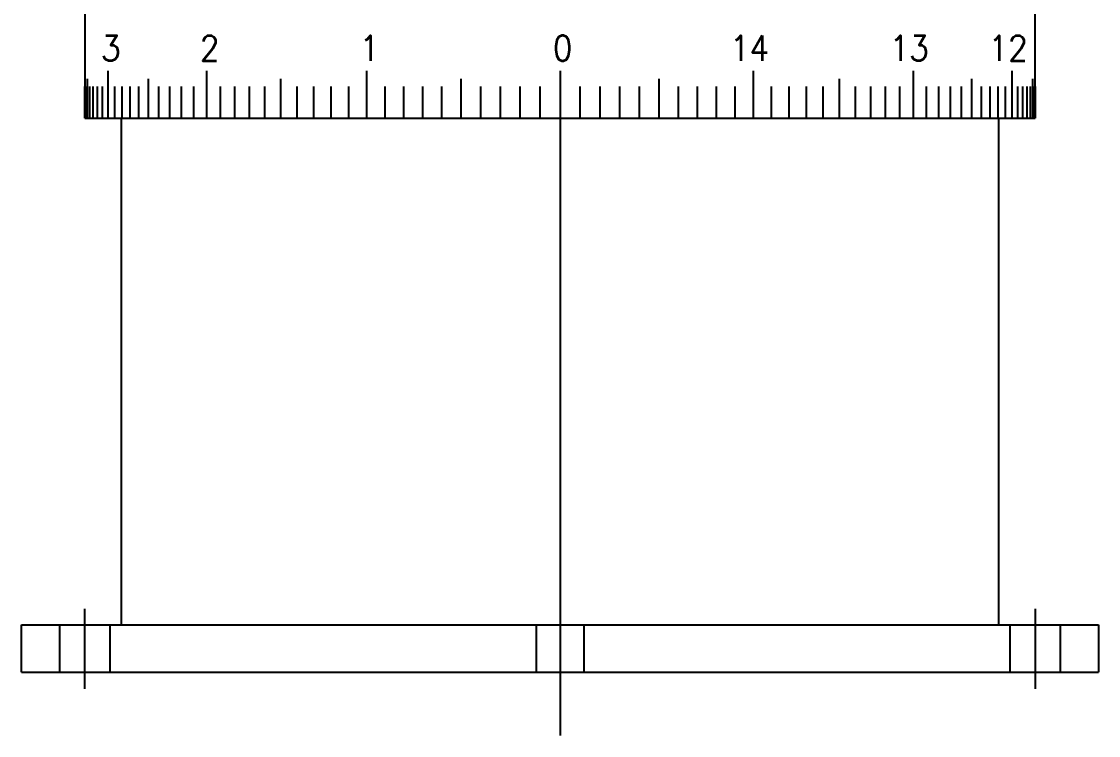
# Model space of a CAD drawing. Extents: x 10 to 146, y 10 to 437.
# Drawn here: x 61 to 129, y 186 to 231.1 of the extents above; entities that cross this region are included whole.
import ezdxf

# ---------------------------------------------------------------- set-up
doc = ezdxf.new("R2010")
doc.units = 0
doc.linetypes.add('CENTER', pattern=[50.8, 31.75, -6.35, 6.35, -6.35])
doc.linetypes.add('DASHED', pattern=[19.05, 12.7, -6.35])
doc.layers.get('0').update_dxf_attribs({"linetype": 'CONTINUOUS'})
doc.layers.add('CENTER', color=1, linetype='CENTER')
doc.styles.add('CONVERTER_1', font='txt.shx', dxfattribs={"width": 0.9})

# ---------------------------------------------------------------- blocks, each defined once
blk = doc.blocks.new('*U19')
at = {"color": 7, "linetype": 'CONTINUOUS', "style": 'CONVERTER_1', "width": 0.9}
blk.add_text('14', height=1.6, dxfattribs=at).set_placement((105.73, 228.633))
blk = doc.blocks.new('*U20')
at = {"color": 7, "linetype": 'CONTINUOUS', "style": 'CONVERTER_1', "width": 0.9}
blk.add_text('13', height=1.6, dxfattribs=at).set_placement((115.822, 228.633))
blk = doc.blocks.new('*U21')
at = {"color": 7, "linetype": 'CONTINUOUS', "style": 'CONVERTER_1', "width": 0.9}
blk.add_text('12', height=1.6, dxfattribs=at).set_placement((122.059, 228.633))

msp = doc.modelspace()

# ---------------------------------------------------------------- linework, layer by layer
at = {"color": 7, "linetype": 'CONTINUOUS'}
for p, q in [((65, 232.2), (65, 225)), ((125, 225), (125, 232.2)), ((65, 225), (125, 225)), ((65, 225), (65.007, 225)), ((65, 225), (95, 225)), ((65, 225), (67.3, 225)), ((65.007, 225), (65.059, 225)), ((65.059, 225), (65.164, 225)), ((65.164, 225), (65.322, 225)), ((65.322, 225), (65.531, 225)), ((65.531, 225), (65.793, 225)), ((65.793, 225), (66.105, 225)), ((66.105, 225), (66.468, 225)), ((66.468, 225), (66.882, 225)), ((66.882, 225), (67.344, 225)), ((67.3, 225), (67.3, 193)), ((67.3, 225), (95, 225)), ((67.344, 225), (67.855, 225)), ((67.855, 225), (68.414, 225)), ((68.414, 225), (69.019, 225)), ((69.019, 225), (69.67, 225)), ((69.67, 225), (70.366, 225)), ((70.366, 225), (71.104, 225)), ((71.104, 225), (71.885, 225)), ((71.885, 225), (72.706, 225)), ((72.706, 225), (73.566, 225)), ((73.566, 225), (74.464, 225)), ((74.464, 225), (75.397, 225)), ((75.397, 225), (76.366, 225)), ((76.366, 225), (77.366, 225)), ((77.366, 225), (78.398, 225)), ((78.398, 225), (79.459, 225)), ((79.459, 225), (80.547, 225)), ((80.547, 225), (81.661, 225)), ((81.661, 225), (82.798, 225)), ((82.798, 225), (83.956, 225)), ((83.956, 225), (85.134, 225)), ((85.134, 225), (86.329, 225)), ((86.329, 225), (87.539, 225)), ((87.539, 225), (88.763, 225)), ((88.763, 225), (89.997, 225)), ((89.997, 225), (91.24, 225)), ((91.24, 225), (92.49, 225)), ((92.49, 225), (93.744, 225)), ((95, 225), (96.256, 225)), ((95, 225), (122.7, 225)), ((95, 225), (95, 218.2)), ((96.256, 225), (97.51, 225)), ((97.51, 225), (98.76, 225)), ((98.76, 225), (100.003, 225)), ((100.003, 225), (101.237, 225)), ((101.237, 225), (102.461, 225)), ((102.461, 225), (103.671, 225)), ((103.671, 225), (104.866, 225)), ((104.866, 225), (106.044, 225)), ((106.044, 225), (107.202, 225)), ((107.202, 225), (108.339, 225)), ((108.339, 225), (109.453, 225)), ((109.453, 225), (110.541, 225)), ((110.541, 225), (111.602, 225)), ((111.602, 225), (112.634, 225)), ((112.634, 225), (113.634, 225)), ((113.634, 225), (114.603, 225)), ((114.603, 225), (115.536, 225)), ((115.536, 225), (116.434, 225)), ((116.434, 225), (117.294, 225)), ((117.294, 225), (118.115, 225)), ((118.115, 225), (118.896, 225)), ((118.896, 225), (119.634, 225)), ((119.634, 225), (120.33, 225)), ((120.33, 225), (120.981, 225)), ((120.981, 225), (121.586, 225)), ((121.586, 225), (122.145, 225)), ((122.145, 225), (122.656, 225)), ((122.656, 225), (123.118, 225)), ((122.7, 193), (122.7, 225)), ((122.7, 225), (125, 225)), ((123.118, 225), (123.532, 225)), ((123.532, 225), (123.895, 225)), ((123.895, 225), (124.207, 225)), ((124.207, 225), (124.469, 225)), ((124.469, 225), (124.678, 225)), ((124.678, 225), (124.836, 225)), ((124.836, 225), (124.941, 225)), ((124.941, 225), (124.993, 225)), ((124.993, 225), (125, 225)), ((61, 193), (93.5, 193)), ((61, 190), (61, 193)), ((93.5, 193), (96.5, 193)), ((96.5, 193), (129, 193)), ((127.7, 193), (129, 193)), ((129, 193), (129, 190)), ((61, 190), (93.5, 190)), ((63.425, 190), (65, 190)), ((63.425, 190), (65, 190)), ((65, 190), (66.575, 190)), ((65, 190), (66.575, 190)), ((93.5, 190), (96.5, 190)), ((96.5, 190), (129, 190)), ((123.425, 190), (125, 190)), ((123.425, 190), (125, 190)), ((125, 190), (126.575, 190)), ((125, 190), (126.575, 190))]:
    msp.add_line(p, q, dxfattribs=at)
at = {"color": 3, "linetype": 'CONTINUOUS'}
for p, q in [((66.468, 225), (66.468, 228)), ((72.706, 225), (72.706, 228)), ((82.798, 225), (82.798, 228)), ((95, 228), (95, 225)), ((95, 228), (95, 225)), ((107.202, 228), (107.202, 225)), ((117.294, 228), (117.294, 225)), ((123.532, 228), (123.532, 225)), ((65.164, 225), (65.164, 227.5)), ((69.019, 225), (69.019, 227.5)), ((77.366, 225), (77.366, 227.5)), ((88.763, 225), (88.763, 227.5)), ((101.237, 227.5), (101.237, 225)), ((112.634, 227.5), (112.634, 225)), ((120.981, 227.5), (120.981, 225)), ((124.836, 227.5), (124.836, 225)), ((65.007, 225), (65.007, 227)), ((65.059, 225), (65.059, 227)), ((65.322, 225), (65.322, 227)), ((65.531, 225), (65.531, 227)), ((65.793, 225), (65.793, 227)), ((66.105, 225), (66.105, 227)), ((66.882, 225), (66.882, 227)), ((67.344, 225), (67.344, 227)), ((67.855, 225), (67.855, 227)), ((68.414, 225), (68.414, 227)), ((69.67, 225), (69.67, 227)), ((70.366, 225), (70.366, 227)), ((71.104, 225), (71.104, 227)), ((71.885, 225), (71.885, 227)), ((73.566, 225), (73.566, 227)), ((74.464, 225), (74.464, 227)), ((75.397, 225), (75.397, 227)), ((76.366, 225), (76.366, 227)), ((78.398, 225), (78.398, 227)), ((79.459, 225), (79.459, 227)), ((80.547, 225), (80.547, 227)), ((81.661, 225), (81.661, 227)), ((83.956, 225), (83.956, 227)), ((85.134, 225), (85.134, 227)), ((86.329, 225), (86.329, 227)), ((87.539, 225), (87.539, 227)), ((89.997, 225), (89.997, 227)), ((91.24, 225), (91.24, 227)), ((92.49, 225), (92.49, 227)), ((93.744, 225), (93.744, 227)), ((96.256, 227), (96.256, 225)), ((97.51, 227), (97.51, 225)), ((98.76, 227), (98.76, 225)), ((100.003, 227), (100.003, 225)), ((102.461, 227), (102.461, 225)), ((103.671, 227), (103.671, 225)), ((104.866, 227), (104.866, 225)), ((106.044, 227), (106.044, 225)), ((108.339, 227), (108.339, 225)), ((109.453, 227), (109.453, 225)), ((110.541, 227), (110.541, 225)), ((111.602, 227), (111.602, 225)), ((113.634, 227), (113.634, 225)), ((114.603, 227), (114.603, 225)), ((115.536, 227), (115.536, 225)), ((116.434, 227), (116.434, 225)), ((118.115, 227), (118.115, 225)), ((118.896, 227), (118.896, 225)), ((119.634, 227), (119.634, 225)), ((120.33, 227), (120.33, 225)), ((121.586, 227), (121.586, 225)), ((122.145, 227), (122.145, 225)), ((122.656, 227), (122.656, 225)), ((123.118, 227), (123.118, 225)), ((123.895, 227), (123.895, 225)), ((124.207, 227), (124.207, 225)), ((124.469, 227), (124.469, 225)), ((124.678, 227), (124.678, 225)), ((124.941, 227), (124.941, 225)), ((124.993, 227), (124.993, 225))]:
    msp.add_line(p, q, dxfattribs=at)
at = {"color": 3, "linetype": 'DASHED'}
for p, q in [((63.425, 190), (63.425, 193)), ((66.575, 193), (66.575, 190)), ((93.5, 193), (93.5, 190)), ((96.5, 193), (96.5, 190)), ((123.425, 190), (123.425, 193)), ((126.575, 193), (126.575, 190))]:
    msp.add_line(p, q, dxfattribs=at)
at = {"layer": 'CENTER', "color": 1, "linetype": 'CENTER'}
for p, q in [((95, 225), (95, 205.2)), ((95, 205.2), (95, 186)), ((65, 190), (65, 194)), ((125, 194), (125, 190)), ((65, 188.95), (65, 190)), ((125, 190), (125, 188.95))]:
    msp.add_line(p, q, dxfattribs=at)

# ---------------------------------------------------------------- block references
at = {"color": 7, "linetype": 'CONTINUOUS'}
for name in ['*U19', '*U20', '*U21']:
    msp.add_blockref(name, (0, 0), dxfattribs=at)

# ---------------------------------------------------------------- texts
at = {"color": 7, "linetype": 'CONTINUOUS', "style": 'CONVERTER_1', "width": 0.9}
for s, p in [('3', (66.021, 228.633)), ('2', (72.258, 228.633)), ('1', (82.35, 228.633)), ('0', (94.552, 228.633))]:
    msp.add_text(s, height=1.6, dxfattribs=at).set_placement(p)

doc.saveas('drawing.dxf')
